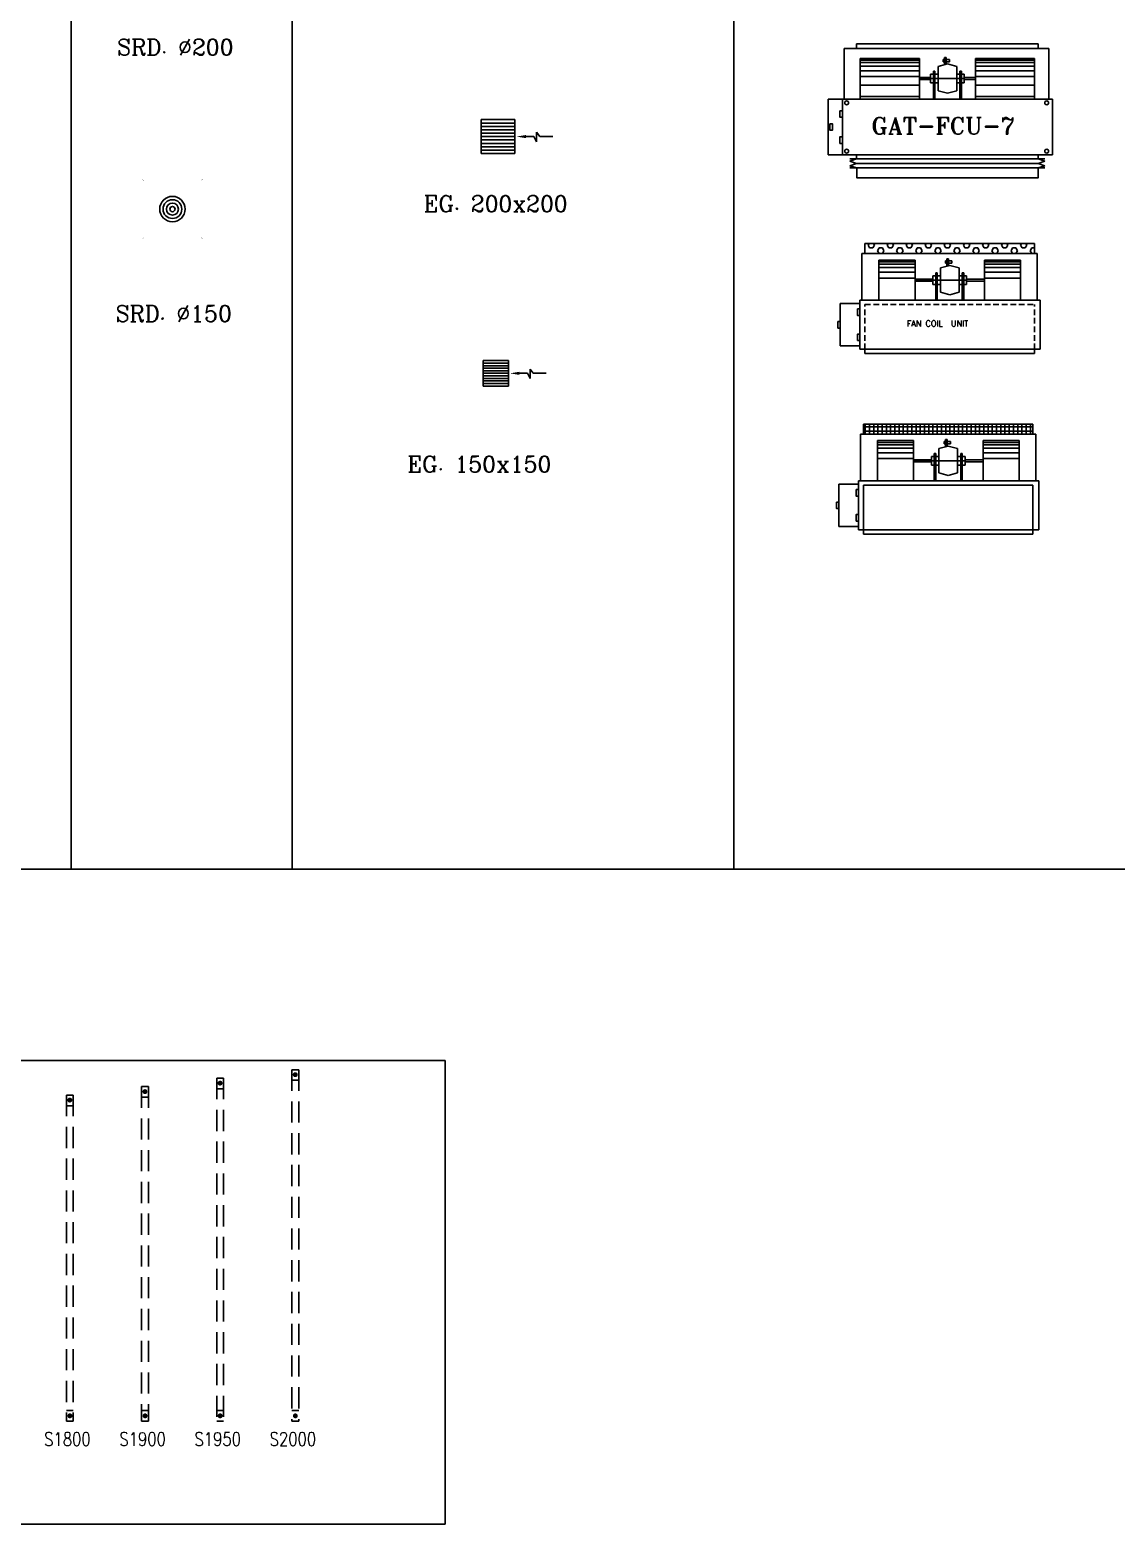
# Model space of a CAD drawing. Extents: x 462150 to 593348, y 35809 to 85242.
# Drawn here: x 558296 to 564706, y 66226 to 75048 of the extents above; entities that cross this region are included whole.
import ezdxf
from ezdxf.enums import TextEntityAlignment as Align

# ---------------------------------------------------------------- set-up
doc = ezdxf.new("R2010")
doc.units = 0
doc.header["$LTSCALE"] = 500
doc.header["$MEASUREMENT"] = 0
for name, pattern in [('DSH1', [0.101, 0.067, -0.034]), ('HIDDEN', [0.375, 0.25, -0.125]), ('HIDDEN2', [4.7624999999999975, 3.174999999999999, -1.587499999999999])]:
    doc.linetypes.add(name, pattern=pattern)
for name, color, linetype in [('AC-EX.G', 2, 'Continuous'), ('AC-FAN COIL', 230, 'Continuous'), ('AC-FLEXIBLE', 2, 'Continuous'), ('AC-LEADER', 7, 'Continuous'), ('AC-S.C.D.', 150, 'Continuous'), ('AC-SUPPLY DUCT', 4, 'Continuous'), ('AC-SUPPORT', 124, 'Continuous'), ('AC-TEXT', 7, 'Continuous'), ('M_AHU', 40, 'Continuous'), ('M_ROMANT120', 7, 'Continuous'), ('PL-W-TEXT', 7, 'Continuous')]:
    doc.layers.add(name, color=color, linetype=linetype)
doc.styles.add('FF-LOOP', font='romanc.shx', dxfattribs={"height": 2})
doc.styles.add('ROMANS', font='romans.shx', dxfattribs={"width": 0.8, "height": 100})
doc.styles.add('romant', font='romant.shx', dxfattribs={"width": 0.8, "height": 500})

# ---------------------------------------------------------------- blocks, each defined once
blk = doc.blocks.new('A$C58AD3C0F')
at = {"layer": 'AC-FAN COIL', "color": 230}
for p, q in [((326.192961589928, 1323.750088889927, -0.0361348039923257), (656.2500903788313, 1323.750125036302, -0.0361348039923257)), ((326.1929615936533, 1323.750088826597, -0.0361348039923257), (656.2500903751059, 1323.750125103357, -0.0361348039923257)), ((326.1931070878345, 8.893835547499999e-05, -0.0361348039923257), (326.192961589928, 1323.750088889927, -0.0361348039923257)), ((656.2502358730123, 0.0001250847599295, -0.0361348039923257), (656.2500903788313, 1323.750125036302, -0.0361348039923257)), ((26.71697588689858, 1239.837203426945, -0.0361348039923257), (9.95942973532e-05, 1239.837200553786, -0.0361348039923257)), ((0.0002174346300308, 167.8256888107462, -0.0361348039923257), (9.95905720629e-05, 1239.837200553786, -0.0361348039923257)), ((26.71696892179899, 1303.173820889282, -0.0361348039923257), (326.1929638551956, 1303.173876953155, -0.0361348039923257)), ((26.71710175901535, 94.71633723630293, -0.0361348039923257), (26.71696892179899, 1303.173820889282, -0.0361348039923257)), ((679.7456917991512, 1239.837298215909, -0.0361348039923257), (656.2500995942972, 1239.837295633468, -0.0361348039923257)), ((26.71709372723126, 167.8256916168211, -0.0361348039923257), (0.0002174346300308, 167.8256887474162, -0.0361348039923257)), ((26.71710175901535, 94.71633723630293, -0.0361348039923257), (326.1930966905493, 94.71639323312048, -0.0361348039923257)), ((679.7458096320332, 167.8257864728402, -0.0361348039923257), (656.2502174271795, 167.8257838904283, -0.0361348039923257)), ((326.1930978779564, 83.91291821080448, -0.0361348039923257), (656.2502266575465, 83.9129544875941, -0.0361348039923257)), ((326.1931070878345, 8.893835547499999e-05, -0.0361348039923257), (656.2502358730123, 0.0001250847599295, -0.0361348039923257))]:
    blk.add_line(p, q, dxfattribs=at)
at = {"layer": 'AC-FAN COIL', "color": 71}
for p, q in [((86.728407603252, 869.2857501464496, -0.0361348039923257), (86.728407603252, 1217.982077280631, -0.0361348039923257)), ((326.193049868074, 1217.982077280601, -0.0361348039923257), (86.728407603252, 1217.982077280631, -0.0361348039923257)), ((97.01866533435532, 869.2857501464496, -0.0361348039923257), (97.01866533435532, 1217.982077280631, -0.0361348039923257)), ((110.7389065331372, 869.2857501464496, -0.0361348039923257), (110.7389065331372, 1217.982077280631, -0.0361348039923257)), ((131.3193195527128, 869.2857501464496, -0.0361348039923257), (131.3193195527128, 1217.982077280631, -0.0361348039923257)), ((158.7599043929658, 869.2857501464496, -0.0361348039923257), (158.7599043929658, 1217.982077280631, -0.0361348039923257)), ((193.0606610539544, 869.2857501464496, -0.0361348039923257), (193.0606610539544, 1217.982077280631, -0.0361348039923257)), ((244.2382131672639, 869.2857501464496, -0.0361348039923257), (244.2382131672639, 1217.982077280631, -0.0361348039923257)), ((311.8242705768498, 869.2857501464496, -0.0361348039923257), (311.8242705768498, 1217.982077280631, -0.0361348039923257)), ((326.1930115416762, 869.2857501464496, -0.0361348039923257), (86.728407603252, 869.2857501464496, -0.0361348039923257)), ((179.8213858317758, 786.4316312322514, -0.0361348039923257), (179.8213858317758, 803.0093134645613, -0.0361348039923257)), ((179.8213858317758, 803.0093134645613, -0.0361348039923257), (230.9315405958623, 803.0093134645613, -0.0361348039923257)), ((199.5630008379521, 803.0093134645613, -0.0361348039923257), (199.5630008379521, 869.2857501464496, -0.0361348039923257)), ((205.3764632138482, 803.0093134645613, -0.0361348039923257), (205.3764632138482, 538.3771392180532, -0.0361348039923257)), ((211.189925589686, 803.0093134645613, -0.0361348039923257), (211.1899255896569, 869.2857501464496, -0.0361348039923257)), ((230.9315405958623, 786.4316312322514, -0.0361348039923257), (230.9315405958623, 803.0093134645613, -0.0361348039923257)), ((92.26655754205422, 697.0802415314429, -0.0361348039923257), (92.26655754205422, 716.7069441190871, -0.0361348039923257)), ((92.26655754205422, 716.7069441190871, -0.0361348039923257), (106.0858607447298, 716.7069441190871, -0.0361348039923257)), ((106.0858607447298, 716.7069441190871, -0.0361348039923257), (106.0858607447298, 697.0802415314429, -0.0361348039923257)), ((133.3277048443269, 758.9618455916824, -0.0361348039923257), (118.5555584422836, 703.8314446822515, -0.0361348039923257)), ((133.3277048443269, 758.9618455916824, -0.0361348039923257), (277.4252215833112, 758.9618455916824, -0.0361348039923257)), ((162.0268995909428, 786.4316312322514, -0.0361348039923257), (326.1929842771497, 786.4316312322514, -0.0361348039923257)), ((162.0268995909428, 777.2219381513896, -0.0361348039923257), (162.0268995909428, 786.4316312322514, -0.0361348039923257)), ((162.0268995909428, 777.2219381513896, -0.0361348039923257), (326.1929852894392, 777.2219381513896, -0.0361348039923257)), ((179.8213858317758, 758.9618455916824, -0.0361348039923257), (179.8213858317758, 777.2219381513896, -0.0361348039923257)), ((230.9315405958623, 758.9618455916824, -0.0361348039923257), (230.9315405958623, 777.2219381513896, -0.0361348039923257)), ((277.4252215833112, 758.9618455916824, -0.0361348039923257), (292.1973679854127, 703.8314446822515, -0.0361348039923257)), ((79.78464261276531, 697.0802415314429, -0.0361348039923257), (79.78464261276531, 686.3748607339985, -0.0361348039923257)), ((118.5677756739605, 697.0802415314429, -0.0361348039923257), (79.78464261276531, 697.0802415314429, -0.0361348039923257)), ((79.78464261276531, 686.3748607339985, -0.0361348039923257), (118.5677756739605, 686.3748607339985, -0.0361348039923257)), ((83.97218918145518, 697.0802415314429, -0.0361348039923257), (83.97218918145518, 686.3748607339985, -0.0361348039923257)), ((88.89885918117943, 697.0802415314429, -0.0361348039923257), (88.89885918117943, 686.3748607339985, -0.0361348039923257)), ((92.26655754205422, 686.3748607339985, -0.0361348039923257), (92.26655754205422, 678.3457884661511, -0.0361348039923257)), ((92.26655754205422, 678.3457884661511, -0.0361348039923257), (106.0858607447298, 678.3457884661511, -0.0361348039923257)), ((94.07180121532292, 697.0802415314429, -0.0361348039923257), (94.07180121532292, 686.3748607339985, -0.0361348039923257)), ((99.12150478965486, 697.0802415314429, -0.0361348039923257), (99.12150478965486, 686.3748607339985, -0.0361348039923257)), ((104.1713108065596, 697.0802415314429, -0.0361348039923257), (104.1713108065596, 686.3748607339985, -0.0361348039923257)), ((106.0858607447298, 678.3457884661511, -0.0361348039923257), (106.0858607447298, 686.3748607339985, -0.0361348039923257)), ((109.4673888579418, 697.0802415314429, -0.0361348039923257), (109.4673888579418, 686.3748607339985, -0.0361348039923257)), ((114.2708203978545, 697.0802415314429, -0.0361348039923257), (114.2708203978545, 686.3748607339985, -0.0361348039923257)), ((133.3277048443269, 648.7010437728204, -0.0361348039923257), (118.5555584422836, 703.8314446822515, -0.0361348039923257)), ((118.5677756739605, 697.0802415314429, -0.0361348039923257), (118.5677756739605, 686.3748607339985, -0.0361348039923257)), ((277.4252215833112, 648.7010437728204, -0.0361348039923257), (133.3277048443269, 648.7010437728204, -0.0361348039923257)), ((162.0268995909428, 630.4409512130843, -0.0361348039923257), (162.0268995909428, 621.2312581322221, -0.0361348039923257)), ((162.0268995909428, 630.4409512130843, -0.0361348039923257), (326.1930014226237, 630.4409512130843, -0.0361348039923257)), ((162.0268995909428, 621.2312581322221, -0.0361348039923257), (326.1930024349131, 621.2312581322221, -0.0361348039923257)), ((179.8213858317758, 648.7010437727912, -0.0361348039923257), (179.8213858317758, 630.4409512130843, -0.0361348039923257)), ((179.8213858317758, 621.2312581322221, -0.0361348039923257), (179.8213858317758, 604.6535758999125, -0.0361348039923257)), ((230.9315405958623, 648.7010437727912, -0.0361348039923257), (230.9315405958623, 630.4409512130843, -0.0361348039923257)), ((230.9315405958623, 621.2312581322221, -0.0361348039923257), (230.9315405958623, 604.6535758999125, -0.0361348039923257)), ((277.4252215833112, 648.7010437728204, -0.0361348039923257), (292.1973679854127, 703.8314446822515, -0.0361348039923257)), ((86.728407603252, 538.3771392180532, -0.0361348039923257), (86.728407603252, 189.6808120839014, -0.0361348039923257)), ((326.1930115416762, 538.3771392180532, -0.0361348039923257), (86.728407603252, 538.3771392180532, -0.0361348039923257)), ((97.01866533435532, 538.3771392180532, -0.0361348039923257), (97.01866533435532, 189.6808120839014, -0.0361348039923257)), ((110.7389065331372, 538.3771392180532, -0.0361348039923257), (110.7389065331372, 189.6808120839014, -0.0361348039923257)), ((131.3193195527128, 538.3771392180532, -0.0361348039923257), (131.3193195527128, 189.6808120839014, -0.0361348039923257)), ((158.7599043929658, 538.3771392180532, -0.0361348039923257), (158.7599043929658, 189.6808120839014, -0.0361348039923257)), ((179.8213858317758, 604.6535758999125, -0.0361348039923257), (230.9315405958623, 604.6535758999125, -0.0361348039923257)), ((193.0606610539544, 538.3771392180532, -0.0361348039923257), (193.0606610539544, 189.6808120839014, -0.0361348039923257)), ((199.5630008379521, 604.6535758999125, -0.0361348039923257), (199.5630008379521, 538.3771392180532, -0.0361348039923257)), ((211.189925589686, 604.6535758999125, -0.0361348039923257), (211.189925589686, 538.3771392180532, -0.0361348039923257)), ((244.2382131672639, 538.3771392180532, -0.0361348039923257), (244.2382131672639, 189.6808120839014, -0.0361348039923257)), ((311.8242705768498, 538.3771392180532, -0.0361348039923257), (311.8242705768498, 189.6808120839014, -0.0361348039923257)), ((326.193049868074, 189.6808120839014, -0.0361348039923257), (86.728407603252, 189.6808120839014, -0.0361348039923257))]:
    blk.add_line(p, q, dxfattribs=at)
at = {"layer": 'AC-FAN COIL', "color": 230, "elevation": -0.0361348039923257}
for points in [[(394.8695371811627, 69.49910071170962), (394.8695371811627, 83.91294378183738), (433.58370116484, 83.91294378183738), (433.58370116484, 69.49910071170962)], [(471.8636889401532, 10.58399558211749), (471.8636889401532, 24.99783865224527), (510.5778529238305, 24.99783865224527), (510.5778529238305, 10.58399558211749)], [(587.5738057796842, 69.49910071170962), (587.5738057796842, 83.91294378183738), (548.859641796007, 83.91294378183738), (548.859641796007, 69.49910071170962)]]:
    blk.add_lwpolyline(points, close=True, dxfattribs=at)
at = {"layer": 'AC-FAN COIL', "color": 230}
for centre in [(348.5697185474855, 1289.748546443548, -0.0361348039923257), (633.8733383401703, 1289.748577801441, -0.0361348039923257), (348.5698505259061, 108.9818394683716, -0.0361348039923257), (633.873470318591, 108.9818708262646, -0.0361348039923257)]:
    blk.add_circle(centre, 11.49046331565276, dxfattribs=at)
at = {"layer": 'AC-FLEXIBLE'}
for p, q in [((679.7458139360532, 128.666466084851, -0.0361348039923257), (679.7456874951023, 1278.996618603898, -0.0361348039923257)), ((693.0803514231229, 1278.873890410428, -0.0361348039923257), (679.7456918121898, 1239.837298215909, -0.0361348039923257)), ((693.0803514231229, 1278.873890410428, -0.0361348039923257), (706.4150196132832, 1239.83730114713, -0.0361348039923257)), ((719.7496792335298, 1278.873893341679, -0.0361348039923257), (706.4150196393603, 1239.837301214185, -0.0361348039923257)), ((706.4150196468107, 1239.83730101302, -0.0361348039923257), (706.4151374387147, 167.8257893370064, -0.0361348039923257)), ((719.7496792335298, 1278.873893341679, -0.0361348039923257), (733.0843474292778, 1239.83730394427, -0.0361348039923257)), ((733.0843431289541, 1278.996624399315, -0.0361348039923257), (733.0844695568665, 128.6664718802676, -0.0361348039923257)), ((693.0804778370947, 128.7891972058169, -0.0361348039923257), (679.7458096450717, 167.8257864728402, -0.0361348039923257)), ((693.0804778370947, 128.7891972058169, -0.0361348039923257), (706.4151374461653, 167.8257894040616, -0.0361348039923257)), ((719.7498056419133, 128.7892001370674, -0.0361348039923257), (706.4151374461653, 167.8257893370064, -0.0361348039923257)), ((719.7498056419133, 128.7892001370674, -0.0361348039923257), (733.0844652528467, 167.8257923353121, -0.0361348039923257))]:
    blk.add_line(p, q, dxfattribs=at)
at = {"layer": 'AC-SUPPLY DUCT', "elevation": -0.0361348039923257}
blk.add_lwpolyline([(733.0843474327888, 1239.837303933991), (790.8297113589942, 1239.837303933991), (790.8297113589942, 168.5240540755913), (733.0843474327888, 168.5240540755913)], close=True, dxfattribs=at)
blk = doc.blocks.new('EG.150x150')
for p, q in [((75.00000001164153, 75.0000000007276), (-75.00000001164153, 75.0000000007276)), ((-75.00000001164153, 75.0000000007276), (-75.00000001164153, -75.0000000007276)), ((75.00000001164153, 60.00000000058206), (-75.00000001164153, 60.00000000058206)), ((75.00000001164153, 45.00000000043654), (-75.00000001164153, 45.00000000043654)), ((75.00000001164153, 30.00000000029104), (-75.00000001164153, 30.00000000029104)), ((75.00000001164153, 15.00000000014552), (-75.00000001164153, 15.00000000014552)), ((75.00000001164153, 0), (-75.00000001164153, 0)), ((75.00000001164153, -75.0000000007276), (75.00000001164153, 75.0000000007276)), ((140.0180876263766, 0), (186.9789440691529, 0)), ((202.9260092000768, -31.2138110261003), (186.9789440691529, 0)), ((221.1513194091094, 0), (202.9260092000768, 25.24709404930764)), ((202.9260092000768, 25.24709404930764), (202.9260092000768, -31.2138110261003)), ((221.1513194091094, 0), (297.8827219090308, 0)), ((75.00000001164153, -15.00000000014552), (-75.00000001164153, -15.00000000014552)), ((75.00000001164153, -30.00000000029104), (-75.00000001164153, -30.00000000029104)), ((75.00000001164153, -45.00000000043654), (-75.00000001164153, -45.00000000043654)), ((75.00000001164153, -60.00000000058206), (-75.00000001164153, -60.00000000058206)), ((-75.00000001164153, -75.0000000007276), (75.00000001164153, -75.0000000007276))]:
    blk.add_line(p, q)
blk.add_solid([(140.0180876263766, 9.333333333328483), (140.0180876263766, -9.333333333343035), (84.01808762637665, 0)])
blk = doc.blocks.new('EG.200x200')
for p, q in [((100.0000000155414, 100.0000000009895), (-100.0000000155414, 100.0000000009895)), ((-100.0000000155414, 100.0000000009895), (-100.0000000155414, -100.0000000009604)), ((100.0000000155414, -100.0000000009604), (100.0000000155414, 100.0000000009895)), ((100.0000000155414, 80.0000000007858), (-100.0000000155414, 80.0000000007858)), ((100.0000000155414, 60.00000000058206), (-100.0000000155414, 60.00000000058206)), ((100.0000000155414, 40.00000000040745), (-100.0000000155414, 40.00000000040745)), ((100.0000000155414, 20.00000000020373), (-100.0000000155414, 20.00000000020373)), ((100.0000000155414, 0), (-100.0000000155414, 0)), ((165.0180876302474, 0), (211.9789440730238, 0)), ((227.9260092039476, -31.2138110261003), (211.9789440730238, 0)), ((246.1513194129802, 0), (227.9260092039476, 25.24709404930764)), ((227.9260092039476, 25.24709404930764), (227.9260092039476, -31.2138110261003)), ((246.1513194129802, 0), (322.8827219129016, 0)), ((100.0000000155414, -20.00000000017462), (-100.0000000155414, -20.00000000017462)), ((100.0000000155414, -40.00000000037835), (-100.0000000155414, -40.00000000037835)), ((100.0000000155414, -60.00000000058206), (-100.0000000155414, -60.00000000058206)), ((100.0000000155414, -80.0000000007567), (-100.0000000155414, -80.0000000007567)), ((-100.0000000155414, -100.0000000009604), (100.0000000155414, -100.0000000009604))]:
    blk.add_line(p, q)
blk.add_solid([(165.0180876302474, 9.333333333328483), (165.0180876302474, -9.333333333343035), (109.0180876302474, 0)])
blk = doc.blocks.new('S1800')
at = {"layer": 'AC-SUPPORT', "linetype": 'HIDDEN2'}
for p, q in [((20.00403563142754, 1862.69186005913), (-20.00409809930716, 1862.691859602259)), ((20.00400539394468, 1799.999992429657), (-20.00409583642613, 1799.999992429657)), ((20.0040657275822, -2.91038e-11), (-20.0040657275822, 2.91038e-11)), ((20.00403776601888, -62.69186861641354), (-20.0040657275822, -62.69186861647178))]:
    blk.add_line(p, q, dxfattribs=at)
at = {"layer": 'AC-SUPPORT', "linetype": 'HIDDEN'}
for p, q in [((-20.00406786205713, 1862.691859602259), (-20.0040657275822, -62.69186861652997)), ((20.00403563154396, 1862.691860059189), (20.00403776601888, -62.69186861641354))]:
    blk.add_line(p, q, dxfattribs=at)
at = {"layer": 'AC-SUPPORT', "linetype": 'HIDDEN2', "const_width": 14.58888152846673}
for points in [[(-0.6682585828239099, 1825.85158659282, -1), (-0.6682585828239099, 1840.440468121931, -1)], [(0.1327496221056208, -23.84542302173213, 1), (0.1327496221056208, -38.43430454700138, 1)]]:
    blk.add_lwpolyline(points, format="xyb", close=True, dxfattribs=at)
blk = doc.blocks.new('S1900')
at = {"layer": 'AC-SUPPORT', "linetype": 'HIDDEN2'}
for p, q in [((20.00403563142754, 1912.691859370927), (-20.00409809930716, 1912.691858914055)), ((20.00400539394468, 1849.999991741453), (-20.00409583642613, 1849.999991741453)), ((20.0040657275822, -2.91038e-11), (-20.0040657275822, 2.91038e-11)), ((20.00403776601888, -62.69186861641354), (-20.0040657275822, -62.69186861647178))]:
    blk.add_line(p, q, dxfattribs=at)
at = {"layer": 'AC-SUPPORT', "linetype": 'HIDDEN'}
for p, q in [((-20.00406786205713, 1912.691858914055), (-20.0040657275822, -62.69186861652997)), ((20.00403563154396, 1912.691859370985), (20.00403776601888, -62.69186861641354))]:
    blk.add_line(p, q, dxfattribs=at)
at = {"layer": 'AC-SUPPORT', "linetype": 'HIDDEN2', "const_width": 14.58888152846673}
for points in [[(-0.6682585828239099, 1875.851585904617, -1), (-0.6682585828239099, 1890.440467433727, -1)], [(0.1327496221056208, -23.84542302173213, 1), (0.1327496221056208, -38.43430454700138, 1)]]:
    blk.add_lwpolyline(points, format="xyb", close=True, dxfattribs=at)
blk = doc.blocks.new('S1950')
at = {"layer": 'AC-SUPPORT', "linetype": 'HIDDEN2'}
for p, q in [((20.00403563142754, 1962.691858682709), (-20.00409809930716, 1962.691858225837)), ((20.00400539394468, 1899.999991053235), (-20.00409583642613, 1899.999991053235)), ((20.0040657275822, -2.91038e-11), (-20.0040657275822, 2.91038e-11)), ((20.00403776601888, -62.69186861641354), (-20.0040657275822, -62.69186861647178))]:
    blk.add_line(p, q, dxfattribs=at)
at = {"layer": 'AC-SUPPORT', "linetype": 'HIDDEN'}
for p, q in [((-20.00406786205713, 1962.691858225837), (-20.0040657275822, -62.69186861652997)), ((20.00403563154396, 1962.691858682767), (20.00403776601888, -62.69186861641354))]:
    blk.add_line(p, q, dxfattribs=at)
at = {"layer": 'AC-SUPPORT', "linetype": 'HIDDEN2', "const_width": 14.58888152846673}
for points in [[(-0.6682585828239099, 1925.851585216398, -1), (-0.6682585828239099, 1940.440466745509, -1)], [(0.1327496221056208, -23.84542302173213, 1), (0.1327496221056208, -38.43430454700138, 1)]]:
    blk.add_lwpolyline(points, format="xyb", close=True, dxfattribs=at)
blk = doc.blocks.new('S2000')
at = {"layer": 'AC-SUPPORT', "linetype": 'HIDDEN2'}
for p, q in [((20.00403563142754, 2012.691857994476), (-20.00409809930716, 2012.691857537604)), ((20.00400539394468, 1949.999990365002), (-20.00409583642613, 1949.999990365002)), ((20.0040657275822, -2.91038e-11), (-20.0040657275822, 2.91038e-11)), ((20.00403776601888, -62.69186861641354), (-20.0040657275822, -62.69186861647178))]:
    blk.add_line(p, q, dxfattribs=at)
at = {"layer": 'AC-SUPPORT', "linetype": 'HIDDEN'}
for p, q in [((-20.00406786205713, 2012.691857537604), (-20.0040657275822, -62.69186861652997)), ((20.00403563154396, 2012.691857994534), (20.00403776601888, -62.69186861641354))]:
    blk.add_line(p, q, dxfattribs=at)
at = {"layer": 'AC-SUPPORT', "linetype": 'HIDDEN2', "const_width": 14.58888152846673}
for points in [[(-0.6682585828239099, 1975.851584528165, -1), (-0.6682585828239099, 1990.440466057276, -1)], [(0.1327496221056208, -23.84542302173213, 1), (0.1327496221056208, -38.43430454700138, 1)]]:
    blk.add_lwpolyline(points, format="xyb", close=True, dxfattribs=at)
blk = doc.blocks.new('SRD. 150')
for points in [[(-171.9803020331892, 171.9803020331165, 0, 24.56216138909789, 0), (-127.7712744186283, 126.2215884048055, 0, 0, 0), (-60.0915001303074, 60.0915001303365, 0, 0, 0)], [(171.9803020330728, 171.9803020331019, 0, 24.56216138909789, 0), (127.7712744185119, 126.221588404791, 0, 0, 0), (60.09150013024919, 60.09150013027829, 0, 0, 0)], [(-171.9803020331892, -171.9803020331165, 0, 24.56216138909789, 0), (-127.7712744186283, -126.2215884048055, 0, 0, 0), (-60.0915001303074, -60.0915001303365, 0, 0, 0)], [(171.9803020330728, -171.9803020331019, 0, 24.56216138909789, 0), (127.7712744185119, -126.221588404791, 0, 0, 0), (60.09150013024919, -60.09150013027829, 0, 0, 0)]]:
    blk.add_lwpolyline(points, format="xyseb")
blk.add_circle((0, 0), 75.00000000006969)
at = {"color": 14}
for radius in [55.55528819303528, 35.55528819303528, 15.55528819303528]:
    blk.add_circle((0, 0), radius, dxfattribs=at)

msp = doc.modelspace()

# ---------------------------------------------------------------- hatches: boundary and pattern name
at = {"layer": 'AC-FAN COIL'}
h = msp.add_hatch(dxfattribs=at)
h.set_pattern_fill('NET', color=71, scale=200, style=0)
h.set_pattern_definition([(0, (443750.1812419808, 52454.39913876209), (0, 25), []), (90, (443750.1812419808, 52454.39913876209), (-25, 1.5e-15), [])])
h.paths.add_polyline_path([(564215.2304330486, 72660.86519498077), (564215.2304330486, 72720.86519498077), (563215.2304330486, 72720.86519498077), (563215.2304330486, 72660.86519498077)])
at = {"layer": 'M_AHU'}
h = msp.add_hatch(dxfattribs=at)
h.set_pattern_fill('HEX', color=256, scale=150, style=0)
h.set_pattern_definition([(0, (529388.92394087, 66421.08147636807), (0, 32.47595265000001), [18.75, -37.5]), (119.9999999999999, (529388.92394087, 66421.08147636807), (-28.12500000700057, -16.23797632499999), [18.74999999999983, -37.49999999999968]), (59.99999999999999, (529407.67394087, 66421.08147636807), (-28.12500000700057, 16.237976325), [18.75, -37.5])])
h.paths.add_polyline_path([(564223.3739815849, 73727.20125980375), (564223.3739815849, 73787.20125980375), (563223.3739815848, 73787.20125980375), (563223.3739815848, 73727.20125980375)])

# ---------------------------------------------------------------- linework, layer by layer
msp.add_line((558539.2296893642, 81073.02170868687), (558539.2296893642, 70092.24803954456))
for points in [[(562449.5777752023, 81073.02170868687), (565056.4764990945, 81073.02170868687), (565056.4764990945, 70092.24803954456), (562449.5777752023, 70092.24803954456)], [(543464.0960556087, 66226.13936486717), (560746.0650361088, 66226.13936486717), (560746.0650361088, 68962.62774564457), (543464.0960556087, 68962.62774564457)]]:
    msp.add_lwpolyline(points, close=True)
at = {"layer": 'AC-FAN COIL', "color": 230}
for p, q in [((563215.2304330486, 72720.86519498077, 0.0413792264470647), (564215.2304330486, 72720.86519498077, 0.0413792264470647)), ((563215.2304330486, 72720.86519498077, 0.0413792264470647), (563215.2304330486, 72660.86519498077, 0.0413792264470647)), ((564215.2304330486, 72720.86519498077, 0.0413792264470647), (564215.2304330486, 72660.86519498077, 0.0413792264470647)), ((563197.8536415402, 72660.86519498077, 0.0413792264470647), (564232.6072245572, 72660.86519498077, 0.0413792264470647)), ((563197.8536415402, 72385.86519498077, 0.0413792264470647), (563197.8536415402, 72660.86519498077, 0.0413792264470647)), ((564232.6072245572, 72385.86519498077, 0.0413792264470647), (564232.6072245572, 72660.86519498077, 0.0413792264470647)), ((563070.2304330486, 72365.86519498077, 0.0413792264470647), (563070.2304330486, 72115.86519498077, 0.0413792264470647)), ((563070.2304330486, 72365.86519498077, 0.0413792264470647), (563186.1473424269, 72365.86519498077, 0.0413792264470647)), ((563186.1473424269, 72385.86519498077, 0.0413792264470647), (563186.1473424269, 72095.86519498077, 0.0413792264470647)), ((563186.1473424269, 72385.86519498077, 0.0413792264470647), (564250.2304330486, 72385.86519498077, 0.0413792264470647)), ((563215.2304330486, 72095.86519498077, 0.0413792264470647), (563215.2304330486, 72360.86519498077, 0.0413792264470647)), ((563215.2304330486, 72360.86519498077, 0.0413792264470647), (564215.2304330486, 72360.86519498077, 0.0413792264470647)), ((564215.2304330486, 72095.86519498077, 0.0413792264470647), (564215.2304330486, 72360.86519498077, 0.0413792264470647)), ((564250.2304330486, 72385.86519498077, 0.0413792264470647), (564250.2304330486, 72095.86519498077, 0.0413792264470647)), ((563070.2304330486, 72115.86519498077, 0.0413792264470647), (563186.1473424269, 72115.86519498077, 0.0413792264470647)), ((563186.1473424269, 72095.86519498077, 0.0413792264470647), (564250.2304330486, 72095.86519498077, 0.0413792264470647)), ((563215.2304330486, 72095.86519498077, 0.0413792264470647), (563215.2304330486, 72070.86519498077, 0.0413792264470647)), ((564215.2304330486, 72095.86519498077, 0.0413792264470647), (564215.2304330486, 72070.86519498077, 0.0413792264470647)), ((563215.2304330486, 72070.86519498077, 0.0413792264470647), (564215.2304330486, 72070.86519498077, 0.0413792264470647)), ((563215.2304330486, 72070.86519498077, 0.0413792264470647), (564215.2304330486, 72070.86519498077, 0.0413792264470647))]:
    msp.add_line(p, q, dxfattribs=at)
at = {"layer": 'AC-FAN COIL', "color": 71}
for p, q in [((563511.0878121479, 72623.16130620097, 0.0413792264470647), (563298.1393225992, 72623.16130620097, 0.0413792264470647)), ((563298.1393225992, 72385.86519498077, 0.0413792264470647), (563298.1393225992, 72623.16130620097, 0.0413792264470647)), ((563511.0878121479, 72612.87104846987, 0.0413792264470647), (563298.1393225992, 72612.87104846987, 0.0413792264470647)), ((563511.0878121479, 72385.86519498077, 0.0413792264470647), (563511.0878121479, 72623.16130620097, 0.0413792264470647)), ((563690.2602583211, 72617.62315626147, 0.0413792264470647), (563690.2602583211, 72603.80385306026, 0.0413792264470647)), ((563698.2893305891, 72617.62315626147, 0.0413792264470647), (563690.2602583211, 72617.62315626147, 0.0413792264470647)), ((563698.2893305891, 72630.10507119147, 0.0413792264470647), (563698.2893305891, 72591.32193813026, 0.0413792264470647)), ((563708.9947113865, 72630.10507119147, 0.0413792264470647), (563698.2893305891, 72630.10507119147, 0.0413792264470647)), ((563708.9947113865, 72625.91752462387, 0.0413792264470647), (563698.2893305891, 72625.91752462387, 0.0413792264470647)), ((563708.9947113865, 72620.99085462397, 0.0413792264470647), (563698.2893305891, 72620.99085462397, 0.0413792264470647)), ((563708.9947113865, 72615.81791258897, 0.0413792264470647), (563698.2893305891, 72615.81791258897, 0.0413792264470647)), ((563708.9947113865, 72610.76820901487, 0.0413792264470647), (563698.2893305891, 72610.76820901487, 0.0413792264470647)), ((563708.9947113865, 72605.71840299817, 0.0413792264470647), (563698.2893305891, 72605.71840299817, 0.0413792264470647)), ((563708.9947113865, 72591.32193813026, 0.0413792264470647), (563708.9947113865, 72630.10507119147, 0.0413792264470647)), ((563708.9947113865, 72617.62315626147, 0.0413792264470647), (563728.6214139739, 72617.62315626147, 0.0413792264470647)), ((563728.6214139739, 72617.62315626147, 0.0413792264470647), (563728.6214139739, 72603.80385306026, 0.0413792264470647)), ((563920.4040169265, 72385.86519498077, 0.0413792264470647), (563920.4040169265, 72623.16130620097, 0.0413792264470647)), ((563920.4040169265, 72623.16130620097, 0.0413792264470647), (564133.352506475, 72623.16130620097, 0.0413792264470647)), ((563920.4040169265, 72612.87104846987, 0.0413792264470647), (564133.352506475, 72612.87104846987, 0.0413792264470647)), ((564133.352506475, 72385.86519498077, 0.0413792264470647), (564133.352506475, 72623.16130620097, 0.0413792264470647)), ((563511.0878121479, 72599.15080727186, 0.0413792264470647), (563298.1393225992, 72599.15080727186, 0.0413792264470647)), ((563511.0878121479, 72578.57039425227, 0.0413792264470647), (563298.1393225992, 72578.57039425227, 0.0413792264470647)), ((563511.0878121479, 72551.12980941238, 0.0413792264470647), (563298.1393225992, 72551.12980941238, 0.0413792264470647)), ((563616.5680457547, 72530.06832797376, 0.0413792264470647), (563616.5680457547, 72478.95817320798, 0.0413792264470647)), ((563633.1457279872, 72530.06832797376, 0.0413792264470647), (563616.5680457547, 72530.06832797376, 0.0413792264470647)), ((563642.355421068, 72547.86281421337, 0.0413792264470647), (563633.1457279872, 72547.86281421337, 0.0413792264470647)), ((563633.1457279872, 72547.86281421337, 0.0413792264470647), (563633.1457279872, 72385.86519498077, 0.0413792264470647)), ((563642.355421068, 72547.86281421337, 0.0413792264470647), (563642.355421068, 72385.86519498077, 0.0413792264470647)), ((563660.6155136278, 72530.06832797376, 0.0413792264470647), (563642.355421068, 72530.06832797376, 0.0413792264470647)), ((563660.6155136278, 72576.56200896058, 0.0413792264470647), (563715.7459145373, 72591.33415536286, 0.0413792264470647)), ((563660.6155136278, 72432.46449222116, 0.0413792264470647), (563660.6155136278, 72576.56200896058, 0.0413792264470647)), ((563690.2602583211, 72603.80385306026, 0.0413792264470647), (563698.2893305891, 72603.80385306026, 0.0413792264470647)), ((563708.9947113865, 72600.42232494657, 0.0413792264470647), (563698.2893305891, 72600.42232494657, 0.0413792264470647)), ((563708.9947113865, 72595.61889340577, 0.0413792264470647), (563698.2893305891, 72595.61889340577, 0.0413792264470647)), ((563708.9947113865, 72591.32193813026, 0.0413792264470647), (563698.2893305891, 72591.32193813026, 0.0413792264470647)), ((563728.6214139739, 72603.80385306026, 0.0413792264470647), (563708.9947113865, 72603.80385306026, 0.0413792264470647)), ((563770.8763154468, 72576.56200896058, 0.0413792264470647), (563715.7459145373, 72591.33415536286, 0.0413792264470647)), ((563770.8763154468, 72576.56200896058, 0.0413792264470647), (563770.8763154468, 72432.46449222116, 0.0413792264470647)), ((563770.8763154468, 72530.06832797376, 0.0413792264470647), (563789.1364080064, 72530.06832797376, 0.0413792264470647)), ((563789.1364080064, 72547.86281421337, 0.0413792264470647), (563789.1364080064, 72385.86519498077, 0.0413792264470647)), ((563789.1364080064, 72547.86281421337, 0.0413792264470647), (563798.3461010872, 72547.86281421337, 0.0413792264470647)), ((563798.3461010872, 72547.86281421337, 0.0413792264470647), (563798.3461010872, 72385.86519498077, 0.0413792264470647)), ((563798.3461010872, 72530.06832797376, 0.0413792264470647), (563814.9237833197, 72530.06832797376, 0.0413792264470647)), ((563814.9237833197, 72530.06832797376, 0.0413792264470647), (563814.9237833197, 72478.95817320798, 0.0413792264470647)), ((563920.4040169265, 72599.15080727186, 0.0413792264470647), (564133.352506475, 72599.15080727186, 0.0413792264470647)), ((563920.4040169265, 72578.57039425227, 0.0413792264470647), (564133.352506475, 72578.57039425227, 0.0413792264470647)), ((563920.4040169265, 72551.12980941238, 0.0413792264470647), (564133.352506475, 72551.12980941238, 0.0413792264470647)), ((563511.0878121479, 72516.82905275076, 0.0413792264470647), (563298.1393225992, 72516.82905275076, 0.0413792264470647)), ((563616.5680457547, 72510.32671296746, 0.0413792264470647), (563511.0878121479, 72510.32671296746, 0.0413792264470647)), ((563814.9237833197, 72504.51325059087, 0.0413792264470647), (563511.0878121479, 72504.51325059087, 0.0413792264470647)), ((563616.5680457547, 72498.69978821577, 0.0413792264470647), (563511.0878121479, 72498.69978821577, 0.0413792264470647)), ((563633.1457279872, 72478.95817320798, 0.0413792264470647), (563616.5680457547, 72478.95817320798, 0.0413792264470647)), ((563660.6155136278, 72478.95817320798, 0.0413792264470647), (563642.355421068, 72478.95817320798, 0.0413792264470647)), ((563660.6155136278, 72432.46449222116, 0.0413792264470647), (563715.7459145373, 72417.69234581887, 0.0413792264470647)), ((563770.8763154468, 72432.46449222116, 0.0413792264470647), (563715.7459145373, 72417.69234581887, 0.0413792264470647)), ((563770.8763154468, 72478.95817320798, 0.0413792264470647), (563789.1364080064, 72478.95817320798, 0.0413792264470647)), ((563798.3461010872, 72478.95817320798, 0.0413792264470647), (563814.9237833197, 72478.95817320798, 0.0413792264470647)), ((563814.9237833197, 72510.32671296746, 0.0413792264470647), (563920.4040169265, 72510.32671296746, 0.0413792264470647)), ((563814.9237833197, 72498.69978821577, 0.0413792264470647), (563920.4040169265, 72498.69978821577, 0.0413792264470647)), ((563920.4040169265, 72516.82905275076, 0.0413792264470647), (564133.352506475, 72516.82905275076, 0.0413792264470647))]:
    msp.add_line(p, q, dxfattribs=at)
at = {"layer": 'AC-FAN COIL', "color": 230, "elevation": 0.0413792264470647}
for points in [[(563055.8165899783, 72260.22227697227), (563070.2304330486, 72260.22227697227), (563070.2304330486, 72221.50811298785), (563055.8165899783, 72221.50811298785)], [(563171.733499357, 72334.21034125087), (563186.1473424269, 72334.21034125087), (563186.1473424269, 72295.49617726807), (563171.733499357, 72295.49617726807)], [(563171.733499357, 72147.52004870927), (563186.1473424269, 72147.52004870927), (563186.1473424269, 72186.23421269206), (563171.733499357, 72186.23421269206)]]:
    msp.add_lwpolyline(points, close=True, dxfattribs=at)
at = {"layer": 'AC-LEADER'}
msp.add_line((559842.6790513103, 70092.24803954456), (559842.6790513103, 81073.02170868687), dxfattribs=at)
msp.add_lwpolyline([(557235.7803274182, 70092.24803954456), (562449.5777752023, 70092.24803954456), (562449.5777752023, 81073.02170868687), (557235.7803274182, 81073.02170868687)], close=True, dxfattribs=at)
at = {"layer": 'M_AHU'}
for p, q in [((563223.3739815848, 73787.20125980375, 0.0413792264470647), (564223.3739815849, 73787.20125980375, 0.0413792264470647)), ((563223.3739815848, 73787.20125980375, 0.0413792264470647), (563223.3739815848, 73727.20125980375, 0.0413792264470647)), ((564223.3739815849, 73787.20125980375, 0.0413792264470647), (564223.3739815849, 73727.20125980375, 0.0413792264470647)), ((563205.9971900765, 73727.20125980375, 0.0413792264470647), (564240.7507730935, 73727.20125980375, 0.0413792264470647)), ((563205.9971900765, 73452.20125980375, 0.0413792264470647), (563205.9971900765, 73727.20125980375, 0.0413792264470647)), ((563519.2313606843, 73689.49737102535, 0.0413792264470647), (563306.2828711356, 73689.49737102535, 0.0413792264470647)), ((563306.2828711356, 73452.20125980375, 0.0413792264470647), (563306.2828711356, 73689.49737102535, 0.0413792264470647)), ((563519.2313606843, 73679.20711329427, 0.0413792264470647), (563306.2828711356, 73679.20711329427, 0.0413792264470647)), ((563519.2313606843, 73665.48687209637, 0.0413792264470647), (563306.2828711356, 73665.48687209637, 0.0413792264470647)), ((563519.2313606843, 73452.20125980375, 0.0413792264470647), (563519.2313606843, 73689.49737102535, 0.0413792264470647)), ((563698.4038068574, 73683.95922108597, 0.0413792264470647), (563698.4038068574, 73670.13991788478, 0.0413792264470647)), ((563706.4328791254, 73683.95922108597, 0.0413792264470647), (563698.4038068574, 73683.95922108597, 0.0413792264470647)), ((563698.4038068574, 73670.13991788478, 0.0413792264470647), (563706.4328791254, 73670.13991788478, 0.0413792264470647)), ((563706.4328791254, 73696.44113601597, 0.0413792264470647), (563706.4328791254, 73657.65800295467, 0.0413792264470647)), ((563717.1382599227, 73696.44113601597, 0.0413792264470647), (563706.4328791254, 73696.44113601597, 0.0413792264470647)), ((563717.1382599227, 73692.25358944686, 0.0413792264470647), (563706.4328791254, 73692.25358944686, 0.0413792264470647)), ((563717.1382599227, 73687.32691944837, 0.0413792264470647), (563706.4328791254, 73687.32691944837, 0.0413792264470647)), ((563717.1382599227, 73682.15397741346, 0.0413792264470647), (563706.4328791254, 73682.15397741346, 0.0413792264470647)), ((563717.1382599227, 73677.10427383927, 0.0413792264470647), (563706.4328791254, 73677.10427383927, 0.0413792264470647)), ((563717.1382599227, 73672.05446782257, 0.0413792264470647), (563706.4328791254, 73672.05446782257, 0.0413792264470647)), ((563717.1382599227, 73666.75838976946, 0.0413792264470647), (563706.4328791254, 73666.75838976946, 0.0413792264470647)), ((563717.1382599227, 73657.65800295467, 0.0413792264470647), (563717.1382599227, 73696.44113601597, 0.0413792264470647)), ((563717.1382599227, 73683.95922108597, 0.0413792264470647), (563736.7649625102, 73683.95922108597, 0.0413792264470647)), ((563736.7649625102, 73670.13991788478, 0.0413792264470647), (563717.1382599227, 73670.13991788478, 0.0413792264470647)), ((563736.7649625102, 73683.95922108597, 0.0413792264470647), (563736.7649625102, 73670.13991788478, 0.0413792264470647)), ((563928.5475654628, 73452.20125980375, 0.0413792264470647), (563928.5475654628, 73689.49737102535, 0.0413792264470647)), ((563928.5475654628, 73689.49737102535, 0.0413792264470647), (564141.4960550115, 73689.49737102535, 0.0413792264470647)), ((563928.5475654628, 73679.20711329427, 0.0413792264470647), (564141.4960550115, 73679.20711329427, 0.0413792264470647)), ((563928.5475654628, 73665.48687209637, 0.0413792264470647), (564141.4960550115, 73665.48687209637, 0.0413792264470647)), ((564141.4960550115, 73452.20125980375, 0.0413792264470647), (564141.4960550115, 73689.49737102535, 0.0413792264470647)), ((564240.7507730935, 73452.20125980375, 0.0413792264470647), (564240.7507730935, 73727.20125980375, 0.0413792264470647)), ((563519.2313606843, 73644.90645907517, 0.0413792264470647), (563306.2828711356, 73644.90645907517, 0.0413792264470647)), ((563519.2313606843, 73617.46587423536, 0.0413792264470647), (563306.2828711356, 73617.46587423536, 0.0413792264470647)), ((563519.2313606843, 73583.16511757526, 0.0413792264470647), (563306.2828711356, 73583.16511757526, 0.0413792264470647)), ((563624.7115942911, 73576.66277779186, 0.0413792264470647), (563519.2313606843, 73576.66277779186, 0.0413792264470647)), ((563624.7115942911, 73596.40439279677, 0.0413792264470647), (563624.7115942911, 73545.29423803388, 0.0413792264470647)), ((563641.2892765239, 73596.40439279677, 0.0413792264470647), (563624.7115942911, 73596.40439279677, 0.0413792264470647)), ((563650.4989696044, 73614.19887903777, 0.0413792264470647), (563641.2892765239, 73614.19887903777, 0.0413792264470647)), ((563641.2892765239, 73614.19887903777, 0.0413792264470647), (563641.2892765239, 73452.20125980375, 0.0413792264470647)), ((563650.4989696044, 73614.19887903777, 0.0413792264470647), (563650.4989696044, 73452.20125980375, 0.0413792264470647)), ((563668.7590621641, 73596.40439279677, 0.0413792264470647), (563650.4989696044, 73596.40439279677, 0.0413792264470647)), ((563668.7590621641, 73642.89807378357, 0.0413792264470647), (563723.8894630736, 73657.67022018577, 0.0413792264470647)), ((563668.7590621641, 73498.80055704567, 0.0413792264470647), (563668.7590621641, 73642.89807378357, 0.0413792264470647)), ((563717.1382599227, 73661.95495823177, 0.0413792264470647), (563706.4328791254, 73661.95495823177, 0.0413792264470647)), ((563717.1382599227, 73657.65800295467, 0.0413792264470647), (563706.4328791254, 73657.65800295467, 0.0413792264470647)), ((563779.019863983, 73642.89807378357, 0.0413792264470647), (563723.8894630736, 73657.67022018577, 0.0413792264470647)), ((563779.019863983, 73642.89807378357, 0.0413792264470647), (563779.019863983, 73498.80055704567, 0.0413792264470647)), ((563779.019863983, 73596.40439279677, 0.0413792264470647), (563797.2799565428, 73596.40439279677, 0.0413792264470647)), ((563797.2799565428, 73614.19887903777, 0.0413792264470647), (563797.2799565428, 73452.20125980375, 0.0413792264470647)), ((563797.2799565428, 73614.19887903777, 0.0413792264470647), (563806.4896496235, 73614.19887903777, 0.0413792264470647)), ((563806.4896496235, 73614.19887903777, 0.0413792264470647), (563806.4896496235, 73452.20125980375, 0.0413792264470647)), ((563806.4896496235, 73596.40439279677, 0.0413792264470647), (563823.0673318559, 73596.40439279677, 0.0413792264470647)), ((563823.0673318559, 73596.40439279677, 0.0413792264470647), (563823.0673318559, 73545.29423803388, 0.0413792264470647)), ((563823.0673318559, 73576.66277779186, 0.0413792264470647), (563928.5475654628, 73576.66277779186, 0.0413792264470647)), ((563928.5475654628, 73644.90645907517, 0.0413792264470647), (564141.4960550115, 73644.90645907517, 0.0413792264470647)), ((563928.5475654628, 73617.46587423536, 0.0413792264470647), (564141.4960550115, 73617.46587423536, 0.0413792264470647)), ((563928.5475654628, 73583.16511757526, 0.0413792264470647), (564141.4960550115, 73583.16511757526, 0.0413792264470647)), ((563823.0673318559, 73570.84931541535, 0.0413792264470647), (563519.2313606843, 73570.84931541535, 0.0413792264470647)), ((563624.7115942911, 73565.03585303876, 0.0413792264470647), (563519.2313606843, 73565.03585303876, 0.0413792264470647)), ((563641.2892765239, 73545.29423803388, 0.0413792264470647), (563624.7115942911, 73545.29423803388, 0.0413792264470647)), ((563668.7590621641, 73545.29423803388, 0.0413792264470647), (563650.4989696044, 73545.29423803388, 0.0413792264470647)), ((563668.7590621641, 73498.80055704567, 0.0413792264470647), (563723.8894630736, 73484.02841064487, 0.0413792264470647)), ((563779.019863983, 73498.80055704567, 0.0413792264470647), (563723.8894630736, 73484.02841064487, 0.0413792264470647)), ((563779.019863983, 73545.29423803388, 0.0413792264470647), (563797.2799565428, 73545.29423803388, 0.0413792264470647)), ((563806.4896496235, 73545.29423803388, 0.0413792264470647), (563823.0673318559, 73545.29423803388, 0.0413792264470647)), ((563823.0673318559, 73565.03585303876, 0.0413792264470647), (563928.5475654628, 73565.03585303876, 0.0413792264470647)), ((563078.3739815849, 73432.20125980375, 0.0413792264470647), (563078.3739815849, 73182.20125980375, 0.0413792264470647)), ((563078.3739815849, 73432.20125980375, 0.0413792264470647), (563194.2908909632, 73432.20125980375, 0.0413792264470647)), ((563194.2908909632, 73452.20125980375, 0.0413792264470647), (563194.2908909632, 73162.20125980375, 0.0413792264470647)), ((563194.2908909632, 73452.20125980375, 0.0413792264470647), (564258.3739815848, 73452.20125980375, 0.0413792264470647)), ((564258.3739815848, 73452.20125980375, 0.0413792264470647), (564258.3739815848, 73162.20125980375, 0.0413792264470647)), ((563078.3739815849, 73182.20125980375, 0.0413792264470647), (563194.2908909632, 73182.20125980375, 0.0413792264470647)), ((563194.2908909632, 73162.20125980375, 0.0413792264470647), (564258.3739815848, 73162.20125980375, 0.0413792264470647)), ((563223.3739815848, 73162.20125980375, 0.0413792264470647), (563223.3739815848, 73137.20125980375, 0.0413792264470647)), ((563223.3739815848, 73137.20125980375, 0.0413792264470647), (564223.3739815849, 73137.20125980375, 0.0413792264470647)), ((563223.3739815848, 73137.20125980375, 0.0413792264470647), (564223.3739815849, 73137.20125980375, 0.0413792264470647)), ((564223.3739815849, 73162.20125980375, 0.0413792264470647), (564223.3739815849, 73137.20125980375, 0.0413792264470647))]:
    msp.add_line(p, q, dxfattribs=at)
at = {"layer": 'M_AHU', "linetype": 'DSH1'}
for p, q in [((563223.3739815848, 73162.20125980375, 0.0413792264470647), (563223.3739815848, 73427.20125980375, 0.0413792264470647)), ((563223.3739815848, 73427.20125980375, 0.0413792264470647), (564223.3739815849, 73427.20125980375, 0.0413792264470647)), ((564223.3739815849, 73162.20125980375, 0.0413792264470647), (564223.3739815849, 73427.20125980375, 0.0413792264470647))]:
    msp.add_line(p, q, dxfattribs=at)
at = {"layer": 'M_AHU', "elevation": 0.0413792264470647}
for points in [[(563179.8770478932, 73400.54640607686), (563194.2908909632, 73400.54640607686), (563194.2908909632, 73361.83224209247), (563179.8770478932, 73361.83224209247)], [(563063.9601385149, 73326.55834179667), (563078.3739815849, 73326.55834179667), (563078.3739815849, 73287.84417781388), (563063.9601385149, 73287.84417781388)], [(563179.8770478932, 73213.85611353366), (563194.2908909632, 73213.85611353366), (563194.2908909632, 73252.57027751657), (563179.8770478932, 73252.57027751657)]]:
    msp.add_lwpolyline(points, close=True, dxfattribs=at)

# ---------------------------------------------------------------- block references
for name, p in [('S2000', (559861.9826522992, 66896.52736273076)), ('S1950', (559418.5231478947, 66896.52736204256)), ('S1800', (558531.6041390855, 66896.52736066615)), ('S1900', (558975.0636434901, 66896.52736135435))]:
    msp.add_blockref(name, p)
at = {"layer": 'AC-EX.G'}
for name, p in [('EG.200x200', (561057.9413030989, 74418.26413582946)), ('EG.150x150', (561044.9585027389, 73020.48500391596))]:
    msp.add_blockref(name, p, dxfattribs=at)
at = {"layer": 'AC-FAN COIL', "rotation": 270}
msp.add_blockref('A$C58AD3C0F', (563006.6140546628, 74965.84525859705, 0.0361348039923257), dxfattribs=at)
at = {"layer": 'AC-S.C.D.'}
msp.add_blockref('SRD. 150', (559136.7621466625, 73990.05200433369), dxfattribs=at)

# ---------------------------------------------------------------- texts
at = {"layer": 'AC-TEXT', "style": 'romant'}
msp.add_text('GAT-FCU-7', height=100, dxfattribs=at).set_placement((563685.987425127, 74481.70408091077, 0.0361348039813274), align=Align.MIDDLE)
at = {"layer": 'AC-TEXT', "style": 'ROMANS', "width": 0.8}
for s, p in [('S1800', (558380.1014298886, 66687.95085719106, -1.8453517635e-06)), ('S1900', (558823.5609342933, 66687.95085787926, -1.8453517678e-06)), ('S1950', (559267.0204386979, 66687.95085856756, -1.845351772e-06)), ('S2000', (559710.4799431025, 66687.95085925577, -1.8453517762e-06))]:
    msp.add_text(s, height=80, dxfattribs=at).set_placement(p)
at = {"layer": 'M_ROMANT120', "style": 'romant'}
msp.add_text('FAN COIL  UNIT', height=35, dxfattribs=at).set_placement((563470.3483828178, 73297.07068529577, 0.0413792264470647))
at = {"layer": 'PL-W-TEXT', "style": 'FF-LOOP'}
for s, p in [('SRD. %%C200', (558810.8999922309, 74898.30712644549, -2.29457862536e-05)), ('EG. 200x200', (560620.1539680249, 73974.22487030627, -2.29457862536e-05)), ('SRD. %%C150', (558801.4349876515, 73325.46804593089, -2.29457862536e-05)), ('EG. 150x150', (560524.1051637967, 72436.39717551657, -2.29457862536e-05))]:
    msp.add_text(s, height=95.25600000000004, dxfattribs=at).set_placement(p)

doc.saveas('drawing.dxf')
